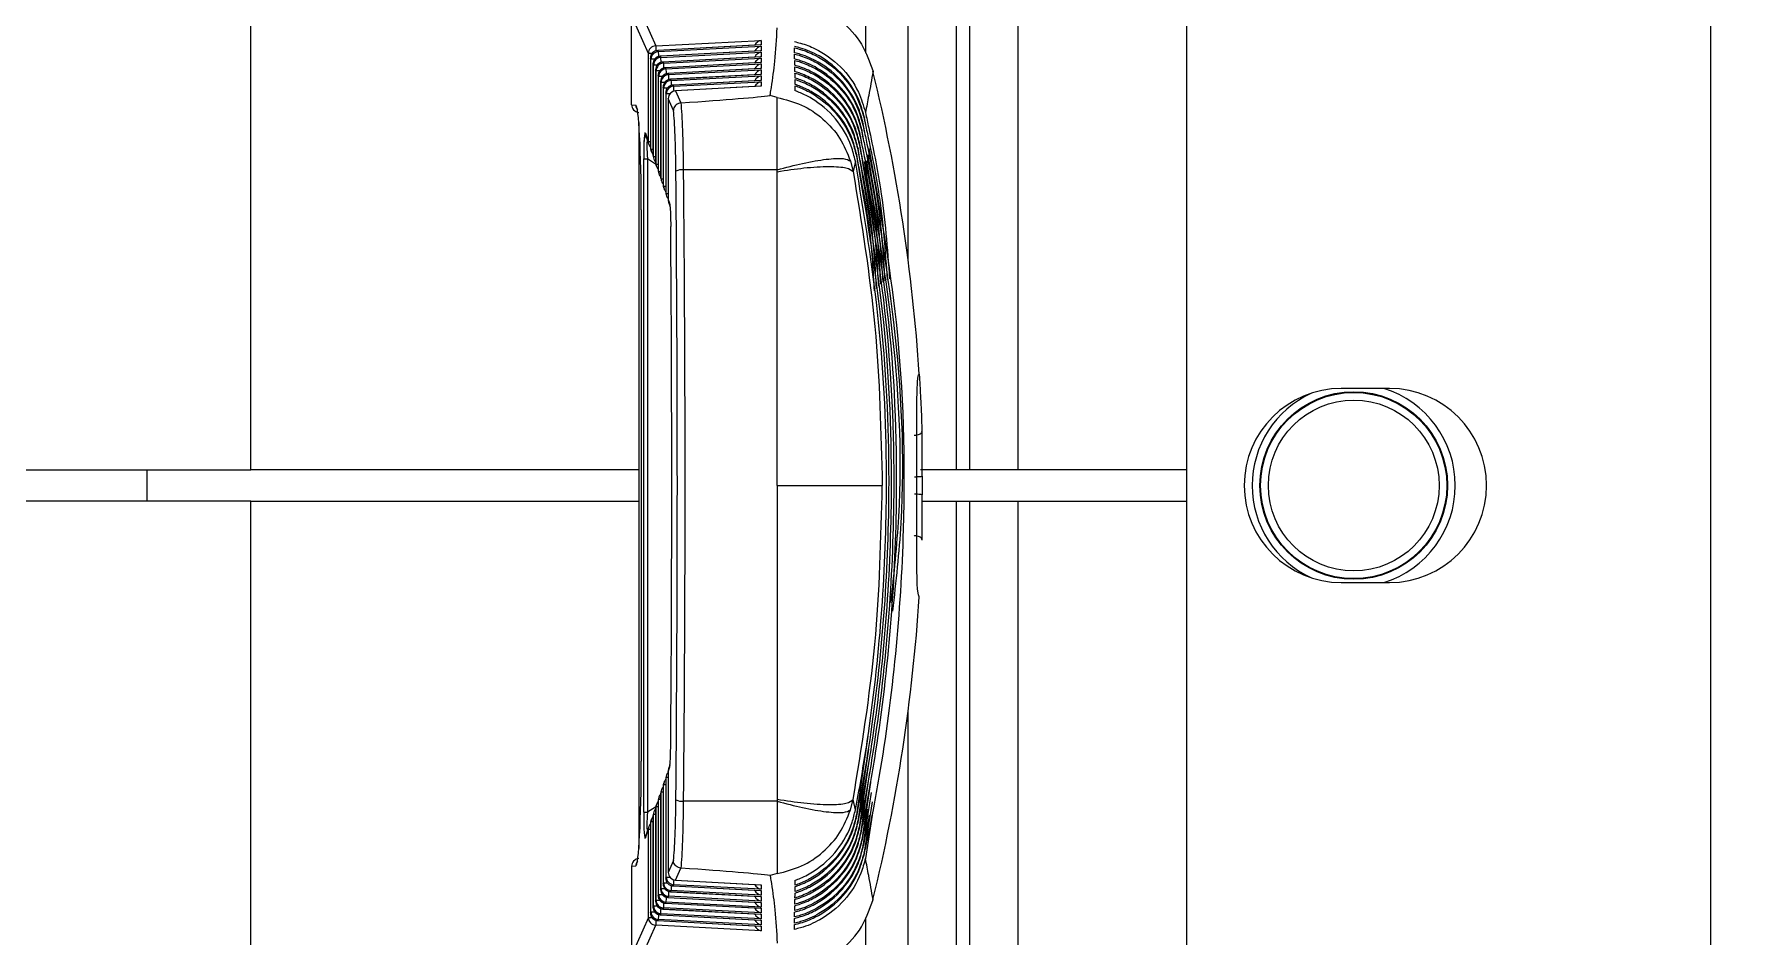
# Model space of a CAD drawing. Extents: x 8 to 113, y 1 to 87.
# Drawn here: x 78.688 to 80.885, y 36.236 to 37.399 of the extents above; entities that cross this region are included whole.
import ezdxf

# ---------------------------------------------------------------- set-up
doc = ezdxf.new("R2010")
doc.units = 0
doc.header["$MEASUREMENT"] = 0
doc.layers.add('OBJECT', color=7, linetype='CONTINUOUS')

msp = doc.modelspace()

# ---------------------------------------------------------------- linework, layer by layer
at = {"layer": 'OBJECT'}
for p, q in [((80.8476, 36.0251), (80.8476, 44.9977)), ((78.967, 36.8377), (78.967, 38.7772)), ((79.8136, 37.1085), (79.8136, 38.7772)), ((79.7588, 38.6677), (79.7588, 37.3746)), ((79.8756, 38.5975), (79.8756, 36.8377)), ((79.893, 36.8377), (79.893, 37.8254)), ((79.9549, 37.8054), (79.9549, 36.8377)), ((80.1726, 36.0694), (80.1726, 37.5661)), ((79.4791, 37.3743), (79.4575, 37.4233)), ((79.4575, 37.3083), (79.4575, 37.4233)), ((79.467, 37.4332), (79.4886, 37.3842)), ((79.4791, 37.2605), (79.4791, 37.3743)), ((79.4838, 37.3743), (79.4791, 37.3743)), ((79.4886, 37.3842), (79.6245, 37.3912)), ((79.6233, 37.3853), (79.4912, 37.3782)), ((79.6245, 37.3853), (79.4912, 37.3781)), ((79.4912, 37.3782), (79.4912, 37.3781)), ((79.4912, 37.3781), (79.4918, 37.3767)), ((79.4918, 37.3767), (79.6245, 37.3836)), ((79.6233, 37.3777), (79.4945, 37.3708)), ((79.6245, 37.3777), (79.4945, 37.3707)), ((79.4951, 37.3693), (79.6245, 37.376)), ((79.6245, 37.3912), (79.6245, 37.3853)), ((79.6245, 37.3836), (79.6245, 37.3777)), ((79.6245, 37.376), (79.6245, 37.3701)), ((79.4817, 37.3682), (79.4817, 37.2527)), ((79.4818, 37.3682), (79.4817, 37.3682)), ((79.4824, 37.3668), (79.4818, 37.3682)), ((79.4818, 37.3682), (79.4818, 37.2527)), ((79.4824, 37.2509), (79.4824, 37.3668)), ((79.4871, 37.3668), (79.4824, 37.3668)), ((79.485, 37.3608), (79.485, 37.2432)), ((79.4856, 37.3594), (79.485, 37.3608)), ((79.485, 37.3608), (79.485, 37.2432)), ((79.485, 37.3608), (79.485, 37.3608)), ((79.4856, 37.2414), (79.4856, 37.3594)), ((79.4903, 37.3594), (79.4856, 37.3594)), ((79.4883, 37.3533), (79.4883, 37.2337)), ((79.4889, 37.3519), (79.4883, 37.3533)), ((79.4883, 37.3533), (79.4883, 37.2337)), ((79.4883, 37.3533), (79.4883, 37.3533)), ((79.4889, 37.2319), (79.4889, 37.3519)), ((79.4936, 37.3519), (79.4889, 37.3519)), ((79.4945, 37.3708), (79.4945, 37.3707)), ((79.4945, 37.3707), (79.4951, 37.3693)), ((79.4954, 37.3629), (79.4951, 37.3693)), ((79.6233, 37.3701), (79.4978, 37.3633)), ((79.6245, 37.3701), (79.4978, 37.3633)), ((79.4978, 37.3633), (79.4984, 37.3619)), ((79.4978, 37.3633), (79.4978, 37.3633)), ((79.4984, 37.3619), (79.6245, 37.3684)), ((79.6233, 37.3625), (79.501, 37.3559)), ((79.6245, 37.3625), (79.501, 37.3558)), ((79.501, 37.3559), (79.501, 37.3558)), ((79.501, 37.3558), (79.5017, 37.3544)), ((79.5017, 37.3544), (79.6245, 37.3608)), ((79.6233, 37.3549), (79.5043, 37.3485)), ((79.6245, 37.3549), (79.5043, 37.3484)), ((79.5049, 37.347), (79.6245, 37.3532)), ((79.6245, 37.3684), (79.6245, 37.3625)), ((79.6245, 37.3608), (79.6245, 37.3549)), ((79.6245, 37.3532), (79.6245, 37.3472)), ((79.7684, 37.3512), (79.7684, 37.351)), ((79.4916, 37.3459), (79.4916, 37.2242)), ((79.4922, 37.3445), (79.4916, 37.3459)), ((79.4916, 37.3459), (79.4916, 37.2242)), ((79.4916, 37.3459), (79.4916, 37.3459)), ((79.4922, 37.2224), (79.4922, 37.3445)), ((79.4969, 37.3445), (79.4922, 37.3445)), ((79.4948, 37.3385), (79.4948, 37.2147)), ((79.4955, 37.3371), (79.4948, 37.3385)), ((79.4948, 37.3385), (79.4948, 37.2147)), ((79.4948, 37.3385), (79.4948, 37.3385)), ((79.4955, 37.2128), (79.4955, 37.3371)), ((79.5001, 37.3371), (79.4955, 37.3371)), ((79.4981, 37.331), (79.4981, 37.2051)), ((79.4987, 37.3296), (79.4981, 37.331)), ((79.4981, 37.331), (79.4981, 37.2051)), ((79.4981, 37.331), (79.4981, 37.331)), ((79.4987, 37.2033), (79.4987, 37.3296)), ((79.5034, 37.3296), (79.4987, 37.3296)), ((79.5043, 37.3485), (79.5043, 37.3484)), ((79.5043, 37.3484), (79.5049, 37.347)), ((79.6233, 37.3473), (79.5076, 37.341)), ((79.6245, 37.3472), (79.5076, 37.3409)), ((79.5076, 37.341), (79.5076, 37.3409)), ((79.5076, 37.3409), (79.5082, 37.3395)), ((79.5082, 37.3395), (79.6245, 37.3455)), ((79.6233, 37.3396), (79.5108, 37.3336)), ((79.5108, 37.3336), (79.5109, 37.3335)), ((79.6245, 37.3396), (79.5109, 37.3335)), ((79.5109, 37.3335), (79.5115, 37.3321)), ((79.5115, 37.3321), (79.6245, 37.3379)), ((79.6233, 37.332), (79.5141, 37.3262)), ((79.6245, 37.332), (79.5141, 37.3261)), ((79.6245, 37.3455), (79.6245, 37.3396)), ((79.6245, 37.3379), (79.6245, 37.332)), ((79.4575, 37.3083), (79.4629, 37.3078)), ((79.4575, 37.3083), (79.4575, 37.3083)), ((79.5014, 37.3236), (79.5014, 37.1956)), ((79.502, 37.3222), (79.5014, 37.3236)), ((79.5014, 37.3236), (79.5014, 37.1956)), ((79.5014, 37.3236), (79.5014, 37.3236)), ((79.502, 37.1938), (79.502, 37.3222)), ((79.5067, 37.3222), (79.502, 37.3222)), ((79.5047, 37.3162), (79.5047, 37.1861)), ((79.5047, 37.3162), (79.5047, 37.1861)), ((79.5114, 37.3009), (79.5047, 37.3162)), ((79.5047, 37.3162), (79.5047, 37.3162)), ((79.5141, 37.3261), (79.5141, 37.3262)), ((79.5141, 37.3261), (79.5209, 37.3106)), ((79.5209, 37.3106), (79.5213, 37.3107)), ((79.645, 37.3177), (79.6359, 37.3201)), ((79.4667, 37.2854), (79.4667, 36.35)), ((79.7574, 37.2918), (79.7571, 37.2902)), ((79.759, 37.2815), (79.7574, 37.2918)), ((79.4752, 37.2717), (79.4791, 37.2605)), ((79.4758, 37.2684), (79.4796, 37.2572)), ((79.4759, 37.2681), (79.4759, 37.2653)), ((79.7525, 37.2678), (79.7522, 37.2661)), ((79.7541, 37.2574), (79.7525, 37.2678)), ((79.7542, 37.2758), (79.7539, 37.2742)), ((79.7558, 37.2654), (79.7542, 37.2758)), ((79.7558, 37.2838), (79.7555, 37.2822)), ((79.7574, 37.2735), (79.7558, 37.2838)), ((79.4817, 37.2605), (79.4791, 37.2605)), ((79.4817, 37.2527), (79.4818, 37.2527)), ((79.4818, 37.2527), (79.4824, 37.2509)), ((79.4823, 37.2495), (79.4829, 37.2477)), ((79.4824, 37.2509), (79.485, 37.2509)), ((79.485, 37.2432), (79.4856, 37.2414)), ((79.485, 37.2432), (79.485, 37.2432)), ((79.4856, 37.2414), (79.4883, 37.2414)), ((79.7475, 37.2437), (79.7471, 37.2421)), ((79.7492, 37.2517), (79.7488, 37.2501)), ((79.7509, 37.2598), (79.7505, 37.2581)), ((79.4731, 36.3968), (79.4731, 37.2387)), ((79.4731, 37.2387), (79.4781, 37.2387)), ((79.4781, 37.2387), (79.4781, 36.3968)), ((79.4884, 37.2319), (79.4781, 37.2387)), ((79.4856, 37.2399), (79.4862, 37.2382)), ((79.4883, 37.2337), (79.4889, 37.2319)), ((79.4883, 37.2337), (79.4883, 37.2337)), ((79.4888, 37.2304), (79.4895, 37.2286)), ((79.4889, 37.2319), (79.4916, 37.2319)), ((79.4916, 37.2242), (79.4922, 37.2224)), ((79.4916, 37.2242), (79.4916, 37.2242)), ((79.4921, 37.2209), (79.4927, 37.2191)), ((79.4922, 37.2224), (79.4948, 37.2224)), ((79.645, 37.2244), (79.5245, 37.2244)), ((79.645, 37.222), (79.645, 37.2244)), ((79.7394, 37.2356), (79.7428, 37.2224)), ((79.7457, 37.2357), (79.7428, 37.2224)), ((79.4948, 37.2147), (79.4955, 37.2128)), ((79.4948, 37.2147), (79.4948, 37.2147)), ((79.4954, 37.2114), (79.496, 37.2096)), ((79.4955, 37.2128), (79.4981, 37.2128)), ((79.4981, 37.2051), (79.4987, 37.2033)), ((79.4981, 37.2051), (79.4981, 37.2051)), ((79.4986, 37.2019), (79.4993, 37.2001)), ((79.4987, 37.2033), (79.5014, 37.2033)), ((79.5014, 37.1956), (79.502, 37.1938)), ((79.5014, 37.1956), (79.5014, 37.1956)), ((79.5019, 37.1924), (79.5026, 37.1906)), ((79.502, 37.1938), (79.5047, 37.1938)), ((79.5047, 37.1861), (79.5063, 37.1813)), ((79.5047, 37.1861), (79.5047, 37.1861)), ((79.5052, 37.1829), (79.5069, 37.178)), ((79.4699, 37.1727), (79.4699, 36.4627)), ((79.4699, 37.1727), (79.4699, 36.4627)), ((79.4699, 37.1727), (79.4699, 37.1727)), ((79.8279, 36.9611), (79.8279, 36.9611)), ((80.4336, 36.9427), (80.3716, 36.9427)), ((78.8337, 36.7977), (78.8336, 36.8377)), ((79.4667, 36.8377), (78.967, 36.8377)), ((79.8315, 36.8299), (79.8315, 36.8299)), ((79.893, 36.8377), (79.8756, 36.8377)), ((80.1726, 36.8377), (79.9549, 36.8377)), ((79.8315, 36.8055), (79.8315, 36.8055)), ((78.967, 34.8583), (78.967, 36.7977)), ((78.967, 36.7977), (79.4667, 36.7977)), ((79.8756, 36.7977), (79.8756, 35.0379)), ((79.8756, 36.7977), (79.893, 36.7977)), ((79.893, 35.8101), (79.893, 36.7977)), ((79.9549, 36.7977), (79.9549, 35.83)), ((79.9549, 36.7977), (80.1726, 36.7977)), ((80.3716, 36.6927), (80.4336, 36.6927)), ((79.8279, 36.6743), (79.8279, 36.6743)), ((79.8136, 34.8583), (79.8136, 36.5269)), ((79.7619, 36.4949), (79.7471, 36.3933)), ((79.7625, 36.4781), (79.7488, 36.3853)), ((79.4699, 36.4627), (79.4699, 36.4627)), ((79.5047, 36.4493), (79.5063, 36.4542)), ((79.5047, 36.4493), (79.5047, 36.3193)), ((79.5047, 36.4493), (79.5047, 36.3193)), ((79.5047, 36.4493), (79.5047, 36.4493)), ((79.5069, 36.4574), (79.5052, 36.4526)), ((79.7632, 36.4627), (79.7505, 36.3773)), ((79.4987, 36.4321), (79.4981, 36.4303)), ((79.4981, 36.4303), (79.4981, 36.3044)), ((79.4981, 36.4303), (79.4981, 36.3044)), ((79.4981, 36.4303), (79.4981, 36.4303)), ((79.4993, 36.4354), (79.4986, 36.4335)), ((79.4987, 36.3058), (79.4987, 36.4321)), ((79.5014, 36.4321), (79.4987, 36.4321)), ((79.502, 36.4416), (79.5014, 36.4398)), ((79.5014, 36.4398), (79.5014, 36.3118)), ((79.5014, 36.4398), (79.5014, 36.3118)), ((79.5014, 36.4398), (79.5014, 36.4398)), ((79.5026, 36.4449), (79.5019, 36.4431)), ((79.502, 36.3133), (79.502, 36.4416)), ((79.5047, 36.4416), (79.502, 36.4416)), ((79.7641, 36.4484), (79.7522, 36.3693)), ((79.7651, 36.435), (79.7539, 36.3613)), ((79.4895, 36.4068), (79.4888, 36.405)), ((79.4922, 36.4131), (79.4916, 36.4113)), ((79.4916, 36.4113), (79.4916, 36.2895)), ((79.4916, 36.4113), (79.4916, 36.2895)), ((79.4916, 36.4113), (79.4916, 36.4113)), ((79.4927, 36.4163), (79.4921, 36.4145)), ((79.4922, 36.2909), (79.4922, 36.4131)), ((79.4948, 36.4131), (79.4922, 36.4131)), ((79.4955, 36.4226), (79.4948, 36.4208)), ((79.4948, 36.4208), (79.4948, 36.297)), ((79.4948, 36.4208), (79.4948, 36.297)), ((79.4948, 36.4208), (79.4948, 36.4208)), ((79.496, 36.4259), (79.4954, 36.424)), ((79.4955, 36.2984), (79.4955, 36.4226)), ((79.4981, 36.4226), (79.4955, 36.4226)), ((79.645, 36.411), (79.5245, 36.411)), ((79.645, 36.4135), (79.645, 36.411)), ((79.7394, 36.3999), (79.7428, 36.413)), ((79.7457, 36.3997), (79.7428, 36.413)), ((79.7661, 36.4223), (79.7555, 36.3533)), ((79.7672, 36.4102), (79.7571, 36.3453)), ((79.4731, 36.3968), (79.4781, 36.3968)), ((79.4884, 36.4035), (79.4781, 36.3968)), ((79.4824, 36.3845), (79.4818, 36.3827)), ((79.4829, 36.3878), (79.4823, 36.386)), ((79.4824, 36.2686), (79.4824, 36.3845)), ((79.485, 36.3845), (79.4824, 36.3845)), ((79.4856, 36.394), (79.485, 36.3922)), ((79.485, 36.3922), (79.485, 36.2747)), ((79.485, 36.3922), (79.485, 36.2747)), ((79.485, 36.3922), (79.485, 36.3922)), ((79.4862, 36.3973), (79.4856, 36.3955)), ((79.4856, 36.2761), (79.4856, 36.394)), ((79.4883, 36.394), (79.4856, 36.394)), ((79.4889, 36.4036), (79.4883, 36.4018)), ((79.4883, 36.4018), (79.4883, 36.2821)), ((79.4883, 36.4018), (79.4883, 36.2821)), ((79.4883, 36.4018), (79.4883, 36.4018)), ((79.4889, 36.2835), (79.4889, 36.4036)), ((79.4916, 36.4036), (79.4889, 36.4036)), ((79.7475, 36.3917), (79.7471, 36.3933)), ((79.7492, 36.3837), (79.7488, 36.3853)), ((79.7683, 36.3986), (79.7587, 36.3373)), ((79.4752, 36.3638), (79.4791, 36.375)), ((79.4796, 36.3782), (79.4758, 36.367)), ((79.4791, 36.2612), (79.4791, 36.375)), ((79.4791, 36.375), (79.4817, 36.375)), ((79.4817, 36.3827), (79.4817, 36.2672)), ((79.4818, 36.3827), (79.4817, 36.3827)), ((79.4818, 36.3827), (79.4818, 36.2672)), ((79.7509, 36.3757), (79.7505, 36.3773)), ((79.7525, 36.3677), (79.7522, 36.3693)), ((79.7542, 36.3597), (79.7539, 36.3613)), ((79.7558, 36.3517), (79.7555, 36.3533)), ((79.7574, 36.3437), (79.7571, 36.3453)), ((79.4575, 36.3272), (79.4629, 36.3276)), ((79.4575, 36.3272), (79.4575, 36.2122)), ((79.4575, 36.3272), (79.4575, 36.3272)), ((79.5114, 36.3345), (79.5047, 36.3193)), ((79.5047, 36.3193), (79.5047, 36.3193)), ((79.5141, 36.3094), (79.5209, 36.3248)), ((79.5209, 36.3248), (79.5213, 36.3248)), ((79.645, 36.3177), (79.6359, 36.3154)), ((79.4948, 36.297), (79.4955, 36.2984)), ((79.4948, 36.297), (79.4948, 36.297)), ((79.4955, 36.2984), (79.5001, 36.2984)), ((79.4981, 36.3044), (79.4987, 36.3058)), ((79.4981, 36.3044), (79.4981, 36.3044)), ((79.4987, 36.3058), (79.5034, 36.3058)), ((79.5014, 36.3118), (79.502, 36.3133)), ((79.5014, 36.3118), (79.5014, 36.3118)), ((79.502, 36.3133), (79.5067, 36.3133)), ((79.5082, 36.2959), (79.5076, 36.2945)), ((79.6245, 36.2899), (79.5082, 36.2959)), ((79.5108, 36.3019), (79.6233, 36.2958)), ((79.5109, 36.3019), (79.5108, 36.3019)), ((79.5115, 36.3034), (79.5109, 36.3019)), ((79.5109, 36.3019), (79.6245, 36.2958)), ((79.6245, 36.2975), (79.5115, 36.3034)), ((79.5141, 36.3094), (79.6245, 36.3034)), ((79.5141, 36.3093), (79.5141, 36.3094)), ((79.5141, 36.3093), (79.6233, 36.3034)), ((79.6245, 36.3034), (79.6245, 36.2975)), ((79.6245, 36.2958), (79.6245, 36.2899)), ((79.485, 36.2747), (79.4856, 36.2761)), ((79.485, 36.2747), (79.485, 36.2747)), ((79.4856, 36.2761), (79.4903, 36.2761)), ((79.4883, 36.2821), (79.4889, 36.2835)), ((79.4883, 36.2821), (79.4883, 36.2821)), ((79.4889, 36.2835), (79.4936, 36.2835)), ((79.4916, 36.2895), (79.4922, 36.2909)), ((79.4916, 36.2895), (79.4916, 36.2895)), ((79.4922, 36.2909), (79.4969, 36.2909)), ((79.4984, 36.2736), (79.4978, 36.2722)), ((79.6245, 36.2671), (79.4984, 36.2736)), ((79.5017, 36.281), (79.501, 36.2796)), ((79.501, 36.2796), (79.6245, 36.273)), ((79.501, 36.2796), (79.501, 36.2795)), ((79.501, 36.2795), (79.6233, 36.273)), ((79.6245, 36.2747), (79.5017, 36.281)), ((79.5049, 36.2885), (79.5043, 36.2871)), ((79.5043, 36.2871), (79.6245, 36.2806)), ((79.5043, 36.2871), (79.5043, 36.287)), ((79.5043, 36.287), (79.6233, 36.2806)), ((79.6245, 36.2823), (79.5049, 36.2885)), ((79.5076, 36.2945), (79.6245, 36.2882)), ((79.5076, 36.2945), (79.5076, 36.2944)), ((79.5076, 36.2944), (79.6233, 36.2882)), ((79.6245, 36.2882), (79.6245, 36.2823)), ((79.6245, 36.2806), (79.6245, 36.2747)), ((79.7684, 36.2843), (79.7684, 36.2845)), ((79.4791, 36.2612), (79.4575, 36.2121)), ((79.4791, 36.2612), (79.4838, 36.2612)), ((79.4817, 36.2672), (79.4818, 36.2672)), ((79.4818, 36.2672), (79.4824, 36.2686)), ((79.4824, 36.2686), (79.4871, 36.2686)), ((79.4918, 36.2587), (79.4912, 36.2573)), ((79.4912, 36.2573), (79.6245, 36.2501)), ((79.4912, 36.2573), (79.4912, 36.2572)), ((79.4912, 36.2572), (79.6233, 36.2501)), ((79.6245, 36.2518), (79.4918, 36.2587)), ((79.4951, 36.2661), (79.4945, 36.2648)), ((79.4945, 36.2648), (79.6245, 36.2577)), ((79.4945, 36.2648), (79.4945, 36.2647)), ((79.4945, 36.2647), (79.6233, 36.2577)), ((79.6245, 36.2595), (79.4951, 36.2661)), ((79.4978, 36.2722), (79.6245, 36.2654)), ((79.4978, 36.2722), (79.4978, 36.2721)), ((79.4978, 36.2721), (79.6233, 36.2654)), ((79.6245, 36.273), (79.6245, 36.2671)), ((79.6245, 36.2654), (79.6245, 36.2595)), ((79.6245, 36.2577), (79.6245, 36.2518)), ((79.7588, 36.2611), (79.7588, 34.9677)), ((79.467, 36.2022), (79.4886, 36.2513)), ((79.6245, 36.2442), (79.4886, 36.2513)), ((79.6245, 36.2501), (79.6245, 36.2442))]:
    msp.add_line(p, q, dxfattribs=at)
for radius in [0.1208, 0.1199, 0.11]:
    msp.add_circle((80.3876, 36.8177), radius, dxfattribs=at)
for centre, radius, start, end in [((81.4726, 36.8177), 1.5, 209.9264, 65.3757), ((79.4891, 37.3742), 0.01, 93.231, 179.4238), ((79.4917, 37.3682), 0.01, 93.0837, 180), ((79.4918, 37.3681), 0.01, 93.2344, 179.4212), ((79.4924, 37.3667), 0.01, 93.2344, 179.4212), ((79.7125, 37.3901), 0.224, 181.5072, 183.1459), ((79.7904, 37.3857), 0.2987, 181.7118, 182.939), ((79.495, 37.3608), 0.01, 93.0837, 180), ((79.4951, 37.3607), 0.01, 93.2327, 179.4229), ((79.4957, 37.3593), 0.01, 93.2344, 179.4221), ((79.4983, 37.3533), 0.01, 93.0837, 180), ((79.4983, 37.3532), 0.01, 93.2344, 179.4212), ((79.499, 37.3518), 0.01, 93.2353, 179.4204), ((79.5016, 37.3459), 0.01, 93.0837, 180), ((79.5016, 37.3458), 0.01, 93.2327, 179.4229), ((79.5022, 37.3444), 0.01, 93.2344, 179.4221), ((79.8638, 37.3735), 0.3656, 181.8241, 182.8245), ((79.7246, 37.3603), 0.223, 181.5055, 183.1435), ((77.5825, 36.8177), 2.25, 3.6537, 13.7101), ((79.5048, 37.3385), 0.01, 93.0837, 180), ((79.5049, 37.3384), 0.01, 93.2344, 179.4212), ((79.5055, 37.337), 0.01, 93.2344, 179.4221), ((79.5081, 37.331), 0.01, 93.0837, 180), ((79.5081, 37.3309), 0.01, 93.2327, 179.4229), ((79.5088, 37.3295), 0.01, 93.2344, 179.4212), ((79.5114, 37.3236), 0.01, 93.0837, 180), ((79.5114, 37.3235), 0.01, 93.2344, 179.4212), ((79.5121, 37.3221), 0.01, 93.2327, 179.4238), ((79.7279, 37.3528), 0.223, 181.5056, 183.1413), ((79.7296, 37.3453), 0.2215, 181.4995, 183.145), ((79.7345, 37.3379), 0.2231, 181.5067, 183.1381), ((79.4675, 37.3083), 0.01, 180, 265), ((79.4729, 37.3078), 0.01, 179.9763, 217.6334), ((79.5147, 37.3162), 0.01, 93.0837, 180), ((79.5147, 37.3161), 0.01, 93.2344, 179.4212), ((79.485, 37.2716), 0.00976, 179.5291, 198.9763), ((79.4889, 37.2604), 0.00976, 179.5291, 198.9763), ((79.4891, 37.2605), 0.01, 198.9828, 222.7995), ((79.4917, 37.2527), 0.01, 180, 198.9828), ((79.4915, 37.2526), 0.00976, 179.5278, 198.9777), ((79.4921, 37.2509), 0.00976, 179.5275, 198.9763), ((79.4924, 37.2509), 0.01, 198.9828, 222.774), ((79.495, 37.2432), 0.01, 180, 198.9828), ((79.4948, 37.2431), 0.00976, 179.5275, 198.9763), ((79.4954, 37.2413), 0.00976, 179.5291, 198.9763), ((79.4956, 37.2414), 0.01, 198.9828, 222.7486), ((79.4983, 37.2337), 0.01, 180, 198.9828), ((79.4981, 37.2336), 0.00975, 179.5226, 198.9879), ((79.4987, 37.2318), 0.00975, 179.5262, 198.9827), ((79.4989, 37.2319), 0.01, 198.9828, 222.7231), ((79.5016, 37.2242), 0.01, 180, 198.9828), ((79.5013, 37.2241), 0.00975, 179.5239, 198.9866), ((79.502, 37.2223), 0.00976, 179.5291, 198.9763), ((79.5022, 37.2224), 0.01, 198.9828, 222.6976), ((79.5224, 37.2075), 0.0171, 82.9726, 117.5467), ((79.5048, 37.2147), 0.01, 180, 198.9828), ((79.5046, 37.2146), 0.00975, 179.5226, 198.9879), ((79.5052, 37.2128), 0.00976, 179.5278, 198.9777), ((79.5055, 37.2128), 0.01, 198.9828, 222.6721), ((79.5081, 37.2051), 0.01, 180, 198.9828), ((79.5079, 37.2051), 0.00975, 179.5239, 198.9866), ((79.5085, 37.2032), 0.00976, 179.5291, 198.9763), ((79.5087, 37.2033), 0.01, 198.9828, 222.6466), ((79.5114, 37.1956), 0.01, 180, 198.9828), ((79.5111, 37.1956), 0.00975, 179.5262, 198.9827), ((79.5118, 37.1937), 0.00976, 179.5278, 198.9777), ((79.512, 37.1938), 0.01, 198.9828, 222.6211), ((79.5147, 37.1861), 0.01, 180, 198.9828), ((79.5144, 37.186), 0.00975, 179.5239, 198.9866), ((79.5161, 37.1812), 0.00976, 179.5278, 198.9777), ((80.3716, 36.8177), 0.125, 90, 270), ((80.3876, 36.8177), 0.1308, 114.6595, 245.3405), ((80.3876, 36.8177), 0.1308, 287.1647, 72.8353), ((80.4336, 36.8177), 0.125, 270, 90), ((77.5825, 36.8177), 2.25, 346.2899, 356.3463), ((79.5147, 36.4493), 0.01, 161.0172, 180), ((79.5144, 36.4494), 0.00975, 161.0134, 180.4761), ((79.5161, 36.4543), 0.00976, 161.0223, 180.4722), ((79.5055, 36.4226), 0.01, 137.3279, 161.0172), ((79.5081, 36.4303), 0.01, 161.0172, 180), ((79.5079, 36.4304), 0.00975, 161.0134, 180.4761), ((79.5085, 36.4322), 0.00976, 161.0237, 180.4709), ((79.5087, 36.4321), 0.01, 137.3534, 161.0172), ((79.5114, 36.4398), 0.01, 161.0172, 180), ((79.5111, 36.4399), 0.00975, 161.0135, 180.4777), ((79.5118, 36.4417), 0.00976, 161.0223, 180.4722), ((79.512, 36.4416), 0.01, 137.3789, 161.0172), ((79.4987, 36.4036), 0.00975, 161.0135, 180.4777), ((79.4989, 36.4036), 0.01, 137.2769, 161.0172), ((79.5016, 36.4113), 0.01, 161.0172, 180), ((79.5013, 36.4114), 0.00975, 161.0134, 180.4761), ((79.502, 36.4132), 0.00976, 161.0237, 180.4709), ((79.5022, 36.4131), 0.01, 137.3024, 161.0172), ((79.5048, 36.4208), 0.01, 161.0172, 180), ((79.5046, 36.4209), 0.00975, 161.0135, 180.4777), ((79.5052, 36.4227), 0.00976, 161.0237, 180.4725), ((79.5224, 36.428), 0.0171, 242.4533, 277.0274), ((79.4917, 36.3827), 0.01, 161.0172, 180), ((79.4915, 36.3828), 0.00976, 161.0223, 180.4722), ((79.4921, 36.3846), 0.00976, 161.0237, 180.4725), ((79.4924, 36.3845), 0.01, 137.226, 161.0172), ((79.495, 36.3922), 0.01, 161.0172, 180), ((79.4948, 36.3923), 0.00976, 161.0237, 180.4709), ((79.4954, 36.3941), 0.00976, 161.0237, 180.4709), ((79.4956, 36.394), 0.01, 137.2514, 161.0172), ((79.4983, 36.4018), 0.01, 161.0172, 180), ((79.4981, 36.4018), 0.00975, 161.0173, 180.4738), ((79.485, 36.3638), 0.00976, 161.0237, 180.4709), ((79.4889, 36.3751), 0.00976, 161.0223, 180.4722), ((79.4891, 36.375), 0.01, 137.2005, 161.0172), ((79.4675, 36.3272), 0.01, 95, 180), ((79.4729, 36.3276), 0.01, 142.3666, 180.0237), ((79.5147, 36.3193), 0.01, 180, 266.9163), ((79.5147, 36.3194), 0.01, 180.5798, 266.7629), ((79.5048, 36.297), 0.01, 180, 266.9163), ((79.5049, 36.2971), 0.01, 180.5798, 266.7629), ((79.5055, 36.2985), 0.01, 180.5769, 266.7683), ((79.5081, 36.3044), 0.01, 180, 266.9163), ((79.5081, 36.3045), 0.01, 180.5778, 266.7683), ((79.5088, 36.3059), 0.01, 180.5763, 266.7697), ((79.5114, 36.3118), 0.01, 180, 266.9163), ((79.5114, 36.3119), 0.01, 180.5778, 266.7683), ((79.5121, 36.3134), 0.01, 180.5769, 266.7683), ((79.7297, 36.2901), 0.2215, 176.8553, 178.5), ((79.7345, 36.2975), 0.2231, 176.862, 178.4934), ((79.495, 36.2747), 0.01, 180, 266.9163), ((79.4951, 36.2748), 0.01, 180.5778, 266.7683), ((79.4957, 36.2762), 0.01, 180.5769, 266.7683), ((79.4983, 36.2821), 0.01, 180, 266.9163), ((79.4983, 36.2822), 0.01, 180.5778, 266.7683), ((79.499, 36.2836), 0.01, 180.5806, 266.762), ((79.5016, 36.2895), 0.01, 180, 266.9163), ((79.5016, 36.2896), 0.01, 180.5798, 266.7629), ((79.5022, 36.291), 0.01, 180.5755, 266.7697), ((79.7581, 36.2662), 0.2598, 176.9718, 178.3796), ((79.7246, 36.2752), 0.223, 176.8565, 178.4941), ((79.7279, 36.2826), 0.223, 176.8587, 178.4946), ((79.4891, 36.2613), 0.01, 180.5769, 266.7683), ((79.4917, 36.2672), 0.01, 180, 266.9163), ((79.4918, 36.2673), 0.01, 180.5798, 266.7629), ((79.4924, 36.2687), 0.01, 180.5798, 266.7629), ((79.7494, 36.2439), 0.2609, 176.9702, 178.3768), ((79.7755, 36.2504), 0.2838, 177.0287, 178.3206), ((78.7065, 36.3014), 0.7894, 357.4426, 357.9064)]:
    msp.add_arc(centre, radius, start, end, dxfattribs=at)
for centre, major_axis, ratio, start_param, end_param in [((79.625, 37.3813), (0.00731, 0.0077), 0.885668, 0.872583, 1.900342), ((79.625, 37.3737), (0.00731, 0.0077), 0.885668, 0.872583, 1.900342), ((79.625, 37.3661), (0.00731, 0.0077), 0.885668, 0.872583, 1.900342), ((79.625, 37.3585), (0.00731, 0.0077), 0.885668, 0.872583, 1.900342), ((79.625, 37.3509), (0.00731, 0.0077), 0.885668, 0.872583, 1.900342), ((79.625, 37.3432), (0.00731, 0.0077), 0.885668, 0.872583, 1.900342), ((79.625, 37.3356), (0.00731, 0.0077), 0.885668, 0.872583, 1.900342), ((79.625, 37.328), (0.00731, 0.0077), 0.885668, 0.872583, 1.900342), ((79.4628, 37.1723), (0, 0.1355), 0.052561, 4.715395, 6.278595), ((77.3553, 37.2027), (2.2897, 0.1191), 0.00637, 5.952606, 6.193719), ((79.5187, 37.2027), (0, 0.12), 0.048402, 4.894143, 5.830764), ((79.5088, 37.2027), (0, 0.11), 0.052802, 4.894143, 5.815677), ((79.4756, 37.224), (-0.0008, 0.0482), 0.049658, 6.132152, 7.543678), ((79.4856, 37.224), (-0.0068, 0.04), 0.131783, 0.235307, 0.687541), ((79.4856, 37.224), (-0.0068, 0.04), 0.131783, 0.687541, 1.17247), ((79.3981, 36.8177), (0, 2.24), 0.052802, 4.530635, 4.894143), ((79.4081, 36.8177), (0, 2.25), 0.052568, 4.530635, 4.894143), ((79.3946, 36.8177), (0, 2.1693), 0.052827, 4.557874, 4.866904), ((79.8393, 36.8177), (0, 0.1429), 0.054262, 1.485384, 1.656209), ((79.4628, 36.4631), (0, 0.1355), 0.052561, 3.146183, 4.709383), ((79.5088, 36.4327), (0, 0.11), 0.052802, 3.609101, 4.530635), ((79.5187, 36.4327), (0, 0.12), 0.048402, 3.594014, 4.530635), ((79.4756, 36.4114), (0.0008, 0.0482), 0.049658, 1.8811, 3.292626), ((79.4856, 36.4114), (0.0068, 0.04), 0.131783, 1.969122, 2.906286), ((77.3553, 36.4327), (2.2897, -0.1191), 0.00637, 0.089466, 0.33058), ((79.625, 36.3074), (-0.00731, 0.0077), 0.885668, 1.241251, 2.26901), ((79.625, 36.2998), (-0.00731, 0.0077), 0.885668, 1.241251, 2.26901), ((79.625, 36.2922), (-0.00731, 0.0077), 0.885668, 1.241251, 2.26901), ((79.625, 36.2846), (-0.00731, 0.0077), 0.885668, 1.241251, 2.26901), ((79.625, 36.277), (-0.00731, 0.0077), 0.885668, 1.241251, 2.26901), ((79.625, 36.2694), (-0.00731, 0.0077), 0.885668, 1.241251, 2.26901), ((79.625, 36.2618), (-0.00731, 0.0077), 0.885668, 1.241251, 2.26901), ((79.625, 36.2541), (-0.00731, 0.0077), 0.885668, 1.241251, 2.26901)]:
    msp.add_ellipse(centre, major_axis=major_axis, ratio=ratio, start_param=start_param, end_param=end_param, dxfattribs=at)
for points, knots in [([(79.6522, 37.4427), (79.6657, 37.4414), (79.6926, 37.4386), (79.7282, 37.4178), (79.7556, 37.3881), (79.7642, 37.3632), (79.7684, 37.3512)], [0, 0, 0, 0, 0.253584, 0.507164, 0.760847, 1, 1, 1, 1]), ([(79.6359, 37.3201), (79.636, 37.3208), (79.6366, 37.3243), (79.6388, 37.3391), (79.6428, 37.3675), (79.6442, 37.393), (79.645, 37.4073)], [0, 0, 0, 0, 0.024148, 0.120739, 0.507103, 1, 1, 1, 1]), ([(79.6671, 37.3896), (79.6698, 37.3889), (79.6789, 37.3868), (79.7003, 37.3785), (79.7279, 37.3588), (79.7496, 37.3289), (79.756, 37.3071), (79.7587, 37.2982)], [0, 0, 0, 0, 0.0597752, 0.2071601, 0.5014107, 0.7959341, 1, 1, 1, 1]), ([(79.7574, 37.2918), (79.7556, 37.2982), (79.7503, 37.3178), (79.732, 37.3471), (79.7039, 37.37), (79.6808, 37.3799), (79.6698, 37.3827), (79.6672, 37.3834)], [0, 0, 0, 0, 0.148505, 0.448597, 0.748256, 0.940445, 1, 1, 1, 1]), ([(79.6673, 37.3816), (79.6699, 37.3809), (79.6789, 37.3786), (79.7001, 37.37), (79.7275, 37.3499), (79.7485, 37.3201), (79.7546, 37.2987), (79.7571, 37.2902)], [0, 0, 0, 0, 0.059496, 0.20846, 0.505894, 0.803609, 1, 1, 1, 1]), ([(79.6674, 37.3753), (79.6674, 37.3762), (79.6673, 37.3783), (79.6673, 37.3803), (79.6673, 37.3816)], [0, 0, 0, 0, 0.412531, 1, 1, 1, 1]), ([(79.7558, 37.2838), (79.7541, 37.2903), (79.7488, 37.3098), (79.7306, 37.3391), (79.7029, 37.3619), (79.6804, 37.3718), (79.6699, 37.3746), (79.6674, 37.3753)], [0, 0, 0, 0, 0.150135, 0.453531, 0.756488, 0.940721, 1, 1, 1, 1]), ([(79.6674, 37.3735), (79.67, 37.3728), (79.679, 37.3704), (79.7, 37.3615), (79.7271, 37.341), (79.7473, 37.3112), (79.7532, 37.2902), (79.7555, 37.2822)], [0, 0, 0, 0, 0.0592181, 0.2098317, 0.5105953, 0.8116536, 1, 1, 1, 1]), ([(79.6675, 37.3672), (79.6675, 37.3681), (79.6675, 37.3702), (79.6674, 37.3723), (79.6674, 37.3735)], [0, 0, 0, 0, 0.412496, 1, 1, 1, 1]), ([(79.7542, 37.2758), (79.7525, 37.2822), (79.7473, 37.3018), (79.7291, 37.3312), (79.7019, 37.3537), (79.68, 37.3637), (79.67, 37.3665), (79.6675, 37.3672)], [0, 0, 0, 0, 0.1518447, 0.4586954, 0.7651034, 0.9409947, 1, 1, 1, 1]), ([(79.6676, 37.3654), (79.6701, 37.3647), (79.679, 37.3621), (79.6998, 37.353), (79.7266, 37.332), (79.7462, 37.3024), (79.7518, 37.2818), (79.7539, 37.2742)], [0, 0, 0, 0, 0.058943, 0.211284, 0.515533, 0.820091, 1, 1, 1, 1]), ([(79.6677, 37.3591), (79.6677, 37.36), (79.6676, 37.3621), (79.6676, 37.3642), (79.6676, 37.3654)], [0, 0, 0, 0, 0.412465, 1, 1, 1, 1]), ([(79.7525, 37.2678), (79.7509, 37.2742), (79.7458, 37.2938), (79.7277, 37.3233), (79.7009, 37.3456), (79.6796, 37.3555), (79.6701, 37.3584), (79.6677, 37.3591)], [0, 0, 0, 0, 0.1536344, 0.4641048, 0.7741282, 0.941266, 1, 1, 1, 1]), ([(79.6677, 37.3573), (79.6702, 37.3565), (79.679, 37.3538), (79.6997, 37.3444), (79.7261, 37.323), (79.7449, 37.2935), (79.7503, 37.2733), (79.7522, 37.2661)], [0, 0, 0, 0, 0.0586706, 0.212823, 0.5207278, 0.8289547, 1, 1, 1, 1]), ([(79.6679, 37.3509), (79.6678, 37.3518), (79.6678, 37.3539), (79.6678, 37.356), (79.6677, 37.3573)], [0, 0, 0, 0, 0.412428, 1, 1, 1, 1]), ([(79.7509, 37.2598), (79.7492, 37.2662), (79.7442, 37.2859), (79.7262, 37.3154), (79.6998, 37.3374), (79.6791, 37.3473), (79.6703, 37.3502), (79.6679, 37.3509)], [0, 0, 0, 0, 0.1555102, 0.469778, 0.7835905, 0.9415333, 1, 1, 1, 1]), ([(79.7684, 37.351), (79.7666, 37.3408), (79.7635, 37.3232), (79.7601, 37.3055), (79.7587, 37.2982)], [0, 0, 0, 0, 0.58145, 1, 1, 1, 1]), ([(79.6679, 37.3491), (79.6703, 37.3483), (79.679, 37.3455), (79.6995, 37.3357), (79.7256, 37.314), (79.7437, 37.2846), (79.7488, 37.2649), (79.7505, 37.2581)], [0, 0, 0, 0, 0.058402, 0.214452, 0.526192, 0.838269, 1, 1, 1, 1]), ([(79.668, 37.3427), (79.668, 37.3436), (79.668, 37.3457), (79.6679, 37.3478), (79.6679, 37.3491)], [0, 0, 0, 0, 0.412395, 1, 1, 1, 1]), ([(79.7492, 37.2517), (79.7475, 37.2582), (79.7426, 37.2779), (79.7247, 37.3074), (79.6988, 37.3293), (79.6787, 37.3391), (79.6704, 37.3419), (79.668, 37.3427)], [0, 0, 0, 0, 0.157483, 0.475733, 0.793525, 0.941799, 1, 1, 1, 1]), ([(79.6681, 37.3409), (79.6704, 37.3401), (79.679, 37.3371), (79.6993, 37.327), (79.7251, 37.3049), (79.7424, 37.2756), (79.7473, 37.2564), (79.7488, 37.2501)], [0, 0, 0, 0, 0.058136, 0.216179, 0.531949, 0.848067, 1, 1, 1, 1]), ([(79.6682, 37.3345), (79.6682, 37.3354), (79.6681, 37.3375), (79.6681, 37.3396), (79.6681, 37.3409)], [0, 0, 0, 0, 0.412352, 1, 1, 1, 1]), ([(79.7475, 37.2437), (79.7458, 37.2502), (79.7409, 37.2699), (79.7232, 37.2995), (79.6977, 37.3211), (79.6782, 37.3309), (79.6705, 37.3336), (79.6682, 37.3345)], [0, 0, 0, 0, 0.159552, 0.48199, 0.803962, 0.94206, 1, 1, 1, 1]), ([(79.6682, 37.3326), (79.6705, 37.3318), (79.6791, 37.3287), (79.6991, 37.3183), (79.7246, 37.2957), (79.7411, 37.2666), (79.7457, 37.2479), (79.7471, 37.2421)], [0, 0, 0, 0, 0.0578731, 0.218012, 0.5380172, 0.8583869, 1, 1, 1, 1]), ([(79.6683, 37.3262), (79.6683, 37.3271), (79.6683, 37.3292), (79.6682, 37.3314), (79.6682, 37.3326)], [0, 0, 0, 0, 0.412313, 1, 1, 1, 1]), ([(79.5209, 37.3106), (79.5198, 37.3105), (79.5176, 37.3101), (79.5147, 37.3083), (79.5126, 37.3058), (79.5116, 37.3032), (79.5114, 37.3016), (79.5114, 37.301), (79.5114, 37.3009)], [0, 0, 0, 0, 0.2192768, 0.4385033, 0.6592408, 0.8829816, 0.9858182, 1, 1, 1, 1]), ([(79.645, 37.2244), (79.645, 37.2351), (79.645, 37.2564), (79.645, 37.2838), (79.645, 37.3058), (79.645, 37.3137), (79.645, 37.3177)], [0, 0, 0, 0, 0.250001, 0.499999, 0.750001, 1, 1, 1, 1]), ([(79.645, 37.3177), (79.6557, 37.315), (79.6771, 37.3096), (79.7047, 37.2908), (79.7271, 37.2661), (79.7353, 37.2458), (79.7394, 37.2356)], [0, 0, 0, 0, 0.2499997, 0.4999993, 0.7500001, 1, 1, 1, 1]), ([(79.7457, 37.2357), (79.7441, 37.2422), (79.7393, 37.2619), (79.7216, 37.2916), (79.6966, 37.3129), (79.6777, 37.3226), (79.6706, 37.3253), (79.6683, 37.3262)], [0, 0, 0, 0, 0.161729, 0.488571, 0.814942, 0.942319, 1, 1, 1, 1]), ([(79.7571, 37.2902), (79.7585, 37.2837), (79.7654, 37.251), (79.7796, 37.1825), (79.7841, 37.1194), (79.7867, 37.083)], [0, 0, 0, 0, 0.095442, 0.477265, 1, 1, 1, 1]), ([(79.7587, 37.2982), (79.7601, 37.2917), (79.7671, 37.2591), (79.782, 37.1883), (79.7868, 37.1228), (79.7897, 37.084)], [0, 0, 0, 0, 0.09231, 0.461609, 1, 1, 1, 1]), ([(79.4739, 37.267), (79.4738, 37.266), (79.4735, 37.263), (79.4732, 37.2535), (79.4731, 37.2445), (79.4731, 37.2393), (79.4731, 37.2387)], [0, 0, 0, 0, 0.16866, 0.52892, 0.947397, 1, 1, 1, 1]), ([(79.7522, 37.2661), (79.7535, 37.2596), (79.7601, 37.2269), (79.7726, 37.1644), (79.7762, 37.1075), (79.7781, 37.0773)], [0, 0, 0, 0, 0.1047967, 0.5240433, 1, 1, 1, 1]), ([(79.7539, 37.2742), (79.7552, 37.2676), (79.7619, 37.235), (79.7749, 37.1706), (79.7788, 37.1118), (79.7809, 37.0796)], [0, 0, 0, 0, 0.101684, 0.508481, 1, 1, 1, 1]), ([(79.7555, 37.2822), (79.7568, 37.2756), (79.7637, 37.243), (79.7773, 37.1766), (79.7814, 37.1157), (79.7838, 37.0815)], [0, 0, 0, 0, 0.098567, 0.492889, 1, 1, 1, 1]), ([(79.7471, 37.2421), (79.7484, 37.2356), (79.7546, 37.2028), (79.7657, 37.1453), (79.7685, 37.0936), (79.7698, 37.0685)], [0, 0, 0, 0, 0.114095, 0.570548, 1, 1, 1, 1]), ([(79.7475, 36.3917), (79.7487, 36.3983), (79.7551, 36.431), (79.7783, 36.5694), (79.7938, 36.7758), (79.7834, 37.0285), (79.7594, 37.172), (79.7475, 37.2437)], [0, 0, 0, 0, 0.023339, 0.116711, 0.491126, 0.745563, 1, 1, 1, 1]), ([(79.7488, 37.2501), (79.7501, 37.2436), (79.7565, 37.2109), (79.768, 37.1518), (79.771, 37.0984), (79.7725, 37.0717)], [0, 0, 0, 0, 0.111002, 0.555076, 1, 1, 1, 1]), ([(79.7492, 36.3837), (79.7505, 36.3902), (79.7569, 36.4229), (79.7807, 36.5612), (79.797, 36.7704), (79.787, 37.0285), (79.7618, 37.1773), (79.7492, 37.2517)], [0, 0, 0, 0, 0.022904, 0.114532, 0.481956, 0.740978, 1, 1, 1, 1]), ([(79.7505, 37.2581), (79.7518, 37.2516), (79.7583, 37.2189), (79.7703, 37.1582), (79.7736, 37.1031), (79.7753, 37.0746)], [0, 0, 0, 0, 0.107902, 0.539574, 1, 1, 1, 1]), ([(79.7509, 36.3757), (79.7522, 36.3822), (79.7588, 36.4149), (79.783, 36.5531), (79.8003, 36.7649), (79.7906, 37.0286), (79.7641, 37.1827), (79.7509, 37.2598)], [0, 0, 0, 0, 0.022484, 0.112433, 0.473119, 0.736559, 1, 1, 1, 1]), ([(79.7574, 36.3437), (79.7588, 36.3502), (79.7658, 36.3828), (79.7919, 36.5206), (79.8131, 36.7429), (79.8061, 37.0153), (79.777, 37.1774), (79.7636, 37.2519)], [0, 0, 0, 0, 0.021872, 0.109374, 0.460235, 0.752211, 1, 1, 1, 1]), ([(79.794, 36.6559), (79.7982, 36.6937), (79.8119, 36.8172), (79.8013, 37.0154), (79.7743, 37.1721), (79.762, 37.2438)], [0, 0, 0, 0, 0.1927252, 0.6305514, 1, 1, 1, 1]), ([(79.645, 37.2244), (79.6561, 37.2274), (79.6792, 37.2335), (79.7095, 37.2386), (79.7319, 37.2398), (79.737, 37.2369), (79.7394, 37.2356)], [0, 0, 0, 0, 0.241561, 0.499999, 0.758437, 1, 1, 1, 1]), ([(79.645, 37.222), (79.6567, 37.2238), (79.681, 37.2275), (79.7129, 37.2292), (79.7359, 37.2277), (79.7405, 37.2241), (79.7428, 37.2224)], [0, 0, 0, 0, 0.24117, 0.5, 0.758829, 1, 1, 1, 1]), ([(79.645, 36.8177), (79.645, 36.8855), (79.645, 37.0211), (79.645, 37.155), (79.645, 37.222)], [0, 0, 0, 0, 0.5, 1, 1, 1, 1]), ([(79.7428, 37.2224), (79.7536, 37.1559), (79.7755, 37.0219), (79.7787, 36.8861), (79.7803, 36.8177)], [0, 0, 0, 0, 0.496376, 1, 1, 1, 1]), ([(79.7457, 36.3997), (79.747, 36.4063), (79.7532, 36.439), (79.776, 36.5775), (79.7905, 36.7813), (79.7798, 37.0285), (79.7571, 37.1666), (79.7457, 37.2357)], [0, 0, 0, 0, 0.0237916, 0.1189728, 0.500647, 0.7503236, 1, 1, 1, 1]), ([(79.7525, 36.3677), (79.7539, 36.3742), (79.7606, 36.4069), (79.7853, 36.545), (79.8034, 36.7594), (79.795, 37.0177), (79.7693, 37.1664), (79.7574, 37.2353)], [0, 0, 0, 0, 0.022909, 0.114561, 0.482069, 0.759838, 1, 1, 1, 1]), ([(79.7915, 36.6668), (79.7955, 36.7036), (79.8084, 36.8236), (79.7978, 37.0153), (79.772, 37.1667), (79.7603, 37.2358)], [0, 0, 0, 0, 0.1943643, 0.6325261, 1, 1, 1, 1]), ([(79.5063, 37.1813), (79.5065, 37.1803), (79.5069, 37.1785), (79.5074, 37.1711), (79.5078, 37.1618), (79.5078, 37.1548), (79.5079, 37.1516)], [0, 0, 0, 0, 0.2618794, 0.5244054, 0.7764165, 1, 1, 1, 1]), ([(79.8279, 36.6743), (79.8272, 36.6759), (79.8257, 36.6789), (79.8249, 36.7033), (79.8248, 36.7393), (79.825, 36.7846), (79.825, 36.8336), (79.8249, 36.8809), (79.8248, 36.9211), (79.8254, 36.9494), (79.8266, 36.9603), (79.8277, 36.9609), (79.8279, 36.9611)], [0, 0, 0, 0, 0.106547, 0.213092, 0.319763, 0.426916, 0.534499, 0.642267, 0.74996, 0.857311, 0.964156, 1, 1, 1, 1]), ([(79.8279, 36.9611), (79.828, 36.9595), (79.8282, 36.9564), (79.8297, 36.9319), (79.8308, 36.9059), (79.8314, 36.8897), (79.8314, 36.8875)], [0, 0, 0, 0, 0.315568, 0.631102, 0.947588, 1, 1, 1, 1]), ([(79.8216, 36.8824), (79.8219, 36.8824), (79.8226, 36.8824), (79.8244, 36.8826), (79.827, 36.8832), (79.8295, 36.8843), (79.8311, 36.8858), (79.8313, 36.8869), (79.8314, 36.8875)], [0, 0, 0, 0, 0.0485586, 0.1401581, 0.3551301, 0.5700877, 0.7850372, 1, 1, 1, 1]), ([(79.8314, 36.888), (79.8315, 36.8732), (79.8315, 36.8544), (79.8315, 36.8341), (79.8315, 36.8299)], [0, 0, 0, 0, 0.791837, 1, 1, 1, 1]), ([(78.467, 36.8377), (78.5115, 36.8377), (78.6017, 36.8377), (78.7697, 36.8377), (78.894, 36.8377), (78.967, 36.8377)], [0, 0, 0, 0, 0.2875136, 0.5817952, 1, 1, 1, 1]), ([(79.8217, 36.829), (79.8223, 36.829), (79.8231, 36.829), (79.8251, 36.8291), (79.8274, 36.8292), (79.8298, 36.8294), (79.8314, 36.8296), (79.8315, 36.8298), (79.8315, 36.8299)], [0, 0, 0, 0, 0.101754, 0.16024, 0.370185, 0.580115, 0.790058, 1, 1, 1, 1]), ([(79.8756, 36.8377), (79.8745, 36.8377), (79.8724, 36.8377), (79.8607, 36.8377), (79.846, 36.8377), (79.8344, 36.8377), (79.8295, 36.8377)], [0, 0, 0, 0, 0.268693, 0.537387, 0.806078, 1, 1, 1, 1]), ([(79.9549, 36.8377), (79.9479, 36.8377), (79.934, 36.8377), (79.9154, 36.8377), (79.9014, 36.8377), (79.8944, 36.8377), (79.8933, 36.8377), (79.893, 36.8377)], [0, 0, 0, 0, 0.222088, 0.444175, 0.666265, 0.888359, 1, 1, 1, 1]), ([(79.645, 36.8177), (79.645, 36.7499), (79.645, 36.6143), (79.645, 36.4804), (79.645, 36.4135)], [0, 0, 0, 0, 0.5, 1, 1, 1, 1]), ([(79.645, 36.8177), (79.6615, 36.8177), (79.6958, 36.8177), (79.7405, 36.8177), (79.7722, 36.8177), (79.7777, 36.8177), (79.7803, 36.8177)], [0, 0, 0, 0, 0.240773, 0.5, 0.759226, 1, 1, 1, 1]), ([(79.7428, 36.413), (79.7536, 36.4796), (79.7755, 36.6136), (79.7787, 36.7493), (79.7803, 36.8177)], [0, 0, 0, 0, 0.496376, 1, 1, 1, 1]), ([(79.8315, 36.8055), (79.8315, 36.8056), (79.8314, 36.8058), (79.8298, 36.8061), (79.8274, 36.8063), (79.8251, 36.8064), (79.8231, 36.8064), (79.8223, 36.8064), (79.8217, 36.8064)], [0, 0, 0, 0, 0.209942, 0.419885, 0.629815, 0.83976, 0.898246, 1, 1, 1, 1]), ([(79.8315, 36.8055), (79.8315, 36.7895), (79.8315, 36.7692), (79.8314, 36.7512), (79.8314, 36.7474)], [0, 0, 0, 0, 0.7918121, 1, 1, 1, 1]), ([(78.967, 36.7977), (78.9016, 36.7977), (78.7661, 36.7977), (78.5976, 36.7977), (78.5014, 36.7977), (78.467, 36.7977)], [0, 0, 0, 0, 0.3750494, 0.7769838, 1, 1, 1, 1]), ([(79.832, 36.7977), (79.8327, 36.7977), (79.8403, 36.7977), (79.853, 36.7977), (79.8672, 36.7977), (79.8741, 36.7977), (79.8752, 36.7977), (79.8756, 36.7977)], [0, 0, 0, 0, 0.028744, 0.306032, 0.583321, 0.860616, 1, 1, 1, 1]), ([(79.893, 36.7977), (79.894, 36.7977), (79.8961, 36.7977), (79.9078, 36.7977), (79.9242, 36.7977), (79.941, 36.7977), (79.9514, 36.7977), (79.9549, 36.7977)], [0, 0, 0, 0, 0.222101, 0.444199, 0.666298, 0.888389, 1, 1, 1, 1]), ([(79.8314, 36.748), (79.8313, 36.7485), (79.8311, 36.7496), (79.8295, 36.7511), (79.827, 36.7523), (79.8244, 36.7529), (79.8226, 36.753), (79.8219, 36.7531), (79.8216, 36.7531)], [0, 0, 0, 0, 0.214963, 0.429912, 0.64487, 0.859842, 0.951441, 1, 1, 1, 1]), ([(79.5063, 36.4542), (79.5065, 36.4551), (79.5069, 36.457), (79.5074, 36.4644), (79.5078, 36.4737), (79.5078, 36.4806), (79.5079, 36.4839)], [0, 0, 0, 0, 0.2618794, 0.5244054, 0.7764165, 1, 1, 1, 1]), ([(79.645, 36.4135), (79.6567, 36.4117), (79.681, 36.408), (79.7129, 36.4062), (79.7359, 36.4077), (79.7405, 36.4113), (79.7428, 36.413)], [0, 0, 0, 0, 0.24117, 0.5, 0.758829, 1, 1, 1, 1]), ([(79.645, 36.411), (79.6561, 36.4081), (79.6792, 36.4019), (79.7095, 36.3968), (79.7319, 36.3957), (79.737, 36.3985), (79.7394, 36.3999)], [0, 0, 0, 0, 0.24156, 0.499999, 0.758437, 1, 1, 1, 1]), ([(79.645, 36.411), (79.645, 36.4004), (79.645, 36.379), (79.645, 36.3517), (79.645, 36.3297), (79.645, 36.3217), (79.645, 36.3177)], [0, 0, 0, 0, 0.250001, 0.499999, 0.750001, 1, 1, 1, 1]), ([(79.645, 36.3177), (79.6557, 36.3204), (79.6771, 36.3259), (79.7047, 36.3446), (79.7271, 36.3693), (79.7353, 36.3897), (79.7394, 36.3999)], [0, 0, 0, 0, 0.25, 0.5, 0.75, 1, 1, 1, 1]), ([(79.668, 36.2927), (79.6704, 36.2935), (79.679, 36.2965), (79.6994, 36.3065), (79.7252, 36.3287), (79.7427, 36.358), (79.7476, 36.3774), (79.7492, 36.3837)], [0, 0, 0, 0, 0.0581974, 0.2156873, 0.5310131, 0.8467423, 1, 1, 1, 1]), ([(79.7488, 36.3853), (79.7472, 36.3788), (79.7422, 36.3592), (79.7244, 36.3297), (79.6986, 36.308), (79.6786, 36.2982), (79.6704, 36.2954), (79.6681, 36.2946)], [0, 0, 0, 0, 0.158034, 0.476674, 0.794816, 0.94186, 1, 1, 1, 1]), ([(79.7471, 36.3933), (79.7455, 36.3868), (79.7406, 36.3672), (79.7229, 36.3376), (79.6975, 36.3161), (79.6781, 36.3064), (79.6705, 36.3037), (79.6682, 36.3028)], [0, 0, 0, 0, 0.16013, 0.483002, 0.805362, 0.942123, 1, 1, 1, 1]), ([(79.6682, 36.301), (79.6705, 36.3018), (79.6791, 36.3049), (79.6992, 36.3152), (79.7247, 36.3378), (79.7414, 36.367), (79.746, 36.3859), (79.7475, 36.3917)], [0, 0, 0, 0, 0.057935, 0.217495, 0.53703, 0.856978, 1, 1, 1, 1]), ([(79.6683, 36.3093), (79.6706, 36.3101), (79.6791, 36.3133), (79.699, 36.324), (79.7241, 36.347), (79.7401, 36.376), (79.7444, 36.3944), (79.7457, 36.3997)], [0, 0, 0, 0, 0.057678, 0.219414, 0.543376, 0.867765, 1, 1, 1, 1]), ([(79.7542, 36.3597), (79.7556, 36.3662), (79.7585, 36.3799), (79.7609, 36.3937), (79.7622, 36.4009)], [0, 0, 0, 0, 0.476006, 1, 1, 1, 1]), ([(79.7558, 36.3517), (79.7572, 36.3582), (79.7602, 36.3719), (79.7626, 36.3857), (79.7639, 36.3929)], [0, 0, 0, 0, 0.476163, 1, 1, 1, 1]), ([(79.7539, 36.3613), (79.7522, 36.3548), (79.747, 36.3353), (79.7289, 36.3059), (79.7017, 36.2835), (79.6799, 36.2736), (79.6701, 36.2708), (79.6676, 36.27)], [0, 0, 0, 0, 0.152334, 0.459462, 0.76611, 0.941055, 1, 1, 1, 1]), ([(79.7522, 36.3693), (79.7505, 36.3628), (79.7454, 36.3433), (79.7274, 36.3139), (79.7007, 36.2916), (79.6795, 36.2818), (79.6702, 36.2789), (79.6677, 36.2782)], [0, 0, 0, 0, 0.154143, 0.464926, 0.775221, 0.941326, 1, 1, 1, 1]), ([(79.6677, 36.2763), (79.6701, 36.2771), (79.679, 36.2798), (79.6997, 36.2892), (79.7263, 36.3106), (79.7452, 36.3402), (79.7506, 36.3604), (79.7525, 36.3677)], [0, 0, 0, 0, 0.05873, 0.212373, 0.519885, 0.827778, 1, 1, 1, 1]), ([(79.7505, 36.3773), (79.7489, 36.3708), (79.7438, 36.3512), (79.7259, 36.3218), (79.6996, 36.2998), (79.6791, 36.29), (79.6703, 36.2871), (79.6679, 36.2863)], [0, 0, 0, 0, 0.1560424, 0.4706572, 0.7847815, 0.9415951, 1, 1, 1, 1]), ([(79.6679, 36.2845), (79.6703, 36.2853), (79.679, 36.2881), (79.6995, 36.2978), (79.7258, 36.3196), (79.744, 36.3491), (79.7491, 36.3689), (79.7509, 36.3757)], [0, 0, 0, 0, 0.058463, 0.213981, 0.525305, 0.837021, 1, 1, 1, 1]), ([(79.6672, 36.2521), (79.6698, 36.2527), (79.6789, 36.255), (79.7002, 36.2636), (79.7276, 36.2837), (79.7487, 36.3136), (79.7549, 36.3351), (79.7574, 36.3437)], [0, 0, 0, 0, 0.059552, 0.208065, 0.505161, 0.802605, 1, 1, 1, 1]), ([(79.7571, 36.3453), (79.7553, 36.3388), (79.75, 36.3193), (79.7317, 36.2901), (79.7037, 36.2673), (79.6808, 36.2573), (79.6699, 36.2545), (79.6673, 36.2539)], [0, 0, 0, 0, 0.148954, 0.44926, 0.749099, 0.940502, 1, 1, 1, 1]), ([(79.7555, 36.3533), (79.7538, 36.3468), (79.7485, 36.3273), (79.7303, 36.298), (79.7027, 36.2754), (79.6804, 36.2655), (79.67, 36.2626), (79.6674, 36.2619)], [0, 0, 0, 0, 0.150604, 0.454244, 0.75741, 0.94078, 1, 1, 1, 1]), ([(79.6674, 36.2601), (79.6699, 36.2608), (79.6789, 36.2632), (79.7, 36.2721), (79.7272, 36.2926), (79.7476, 36.3224), (79.7535, 36.3435), (79.7558, 36.3517)], [0, 0, 0, 0, 0.059275, 0.20942, 0.509832, 0.810598, 1, 1, 1, 1]), ([(79.6675, 36.2682), (79.67, 36.2689), (79.679, 36.2715), (79.6999, 36.2806), (79.7267, 36.3016), (79.7464, 36.3313), (79.7521, 36.352), (79.7542, 36.3597)], [0, 0, 0, 0, 0.059003, 0.210856, 0.514735, 0.818981, 1, 1, 1, 1]), ([(79.5209, 36.3248), (79.5198, 36.325), (79.5176, 36.3253), (79.5147, 36.3271), (79.5126, 36.3297), (79.5116, 36.3322), (79.5114, 36.3339), (79.5114, 36.3344), (79.5114, 36.3345)], [0, 0, 0, 0, 0.2192768, 0.4385033, 0.6592408, 0.8829816, 0.9858182, 1, 1, 1, 1]), ([(79.7587, 36.3373), (79.7569, 36.3308), (79.7515, 36.3113), (79.7331, 36.2822), (79.7047, 36.2592), (79.6812, 36.2492), (79.6698, 36.2465), (79.6671, 36.2459)], [0, 0, 0, 0, 0.147377, 0.444495, 0.741153, 0.940222, 1, 1, 1, 1]), ([(79.7684, 36.2845), (79.7666, 36.2947), (79.7635, 36.3123), (79.7601, 36.3299), (79.7587, 36.3373)], [0, 0, 0, 0, 0.58145, 1, 1, 1, 1]), ([(79.6359, 36.3154), (79.636, 36.3147), (79.6366, 36.3112), (79.6388, 36.2964), (79.6428, 36.268), (79.6442, 36.2425), (79.645, 36.2282)], [0, 0, 0, 0, 0.024148, 0.120739, 0.507103, 1, 1, 1, 1]), ([(79.6681, 36.2946), (79.6681, 36.2954), (79.6681, 36.2976), (79.6682, 36.2997), (79.6682, 36.301)], [0, 0, 0, 0, 0.412358, 1, 1, 1, 1]), ([(79.6682, 36.3028), (79.6682, 36.3037), (79.6683, 36.3059), (79.6683, 36.308), (79.6683, 36.3093)], [0, 0, 0, 0, 0.412316, 1, 1, 1, 1]), ([(79.6522, 36.1927), (79.6657, 36.1941), (79.6926, 36.1968), (79.7282, 36.2176), (79.7556, 36.2473), (79.7642, 36.2722), (79.7684, 36.2843)], [0, 0, 0, 0, 0.253584, 0.507164, 0.760847, 1, 1, 1, 1]), ([(79.6676, 36.27), (79.6676, 36.2709), (79.6676, 36.273), (79.6677, 36.2751), (79.6677, 36.2763)], [0, 0, 0, 0, 0.41246, 1, 1, 1, 1]), ([(79.6677, 36.2782), (79.6678, 36.279), (79.6678, 36.2812), (79.6678, 36.2833), (79.6679, 36.2845)], [0, 0, 0, 0, 0.41243, 1, 1, 1, 1]), ([(79.6679, 36.2863), (79.6679, 36.2872), (79.668, 36.2893), (79.668, 36.2915), (79.668, 36.2927)], [0, 0, 0, 0, 0.412395, 1, 1, 1, 1]), ([(79.6671, 36.2459), (79.6671, 36.2467), (79.6672, 36.2488), (79.6672, 36.2509), (79.6672, 36.2521)], [0, 0, 0, 0, 0.412558, 1, 1, 1, 1]), ([(79.6673, 36.2539), (79.6673, 36.2547), (79.6673, 36.2568), (79.6674, 36.2589), (79.6674, 36.2601)], [0, 0, 0, 0, 0.412523, 1, 1, 1, 1]), ([(79.6674, 36.2619), (79.6674, 36.2628), (79.6675, 36.2649), (79.6675, 36.267), (79.6675, 36.2682)], [0, 0, 0, 0, 0.412498, 1, 1, 1, 1])]:
    msp.add_open_spline(points, degree=3, knots=knots, dxfattribs=at)

doc.saveas('drawing.dxf')
